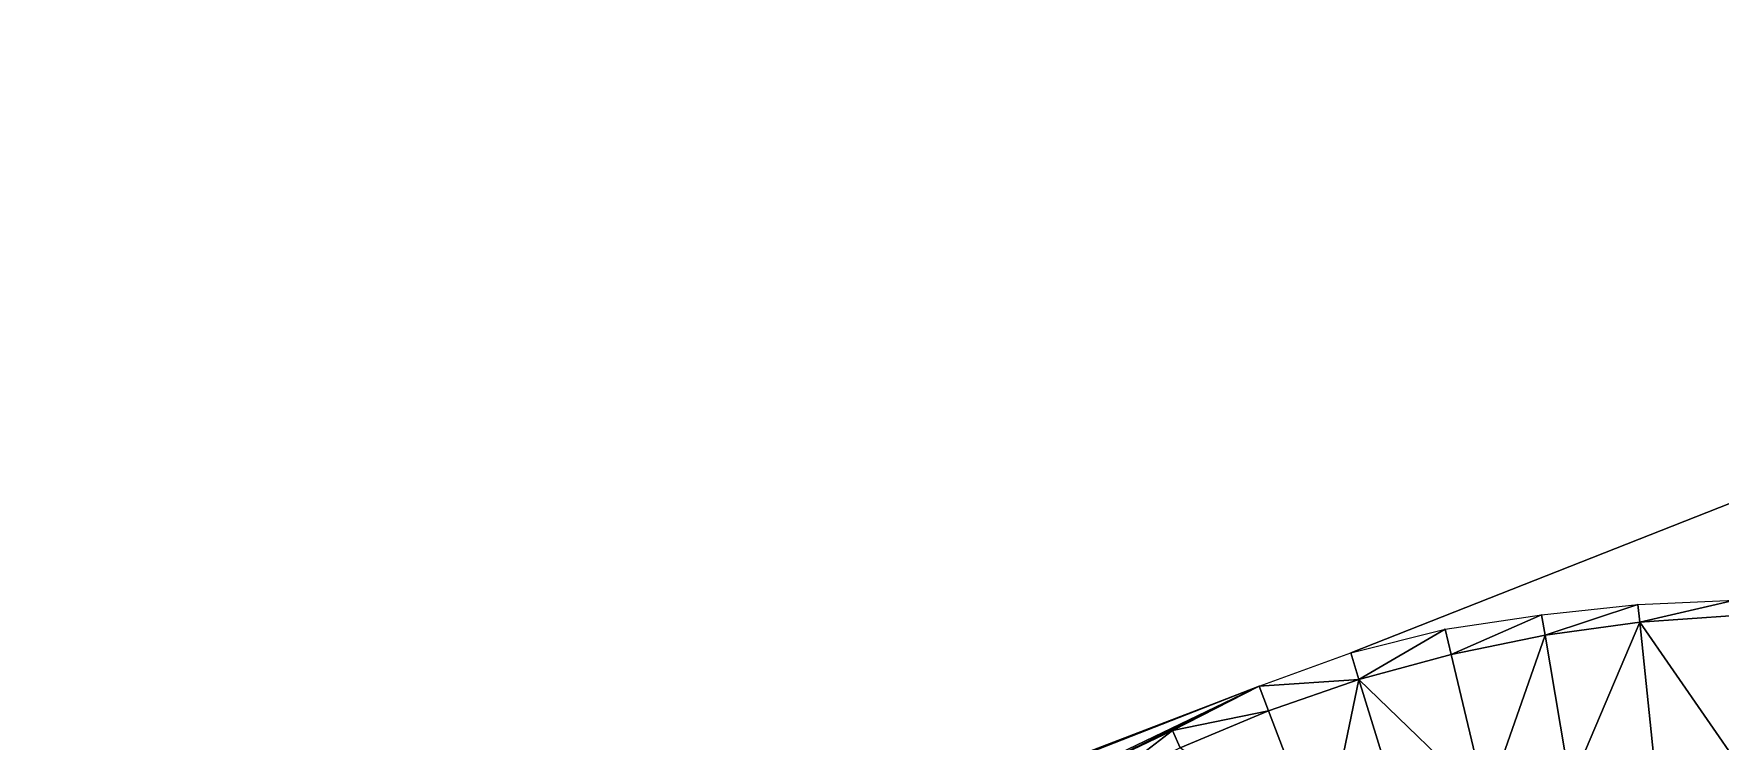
# Model space of a CAD drawing. Header units: metres. Extents: x 246428 to 246884, y 7418966 to 7419490.
# Drawn here: x 246506.25 to 246526.7, y 7419398.74 to 7419407.32 of the extents above; entities that cross this region are included whole.
import ezdxf

# ---------------------------------------------------------------- set-up
doc = ezdxf.new("R2010")
doc.units = ezdxf.units.M
doc.linetypes.add('blank name', pattern=[0])
doc.linetypes.add('HIDDEN', pattern=[9.525, 6.35, -3.175])
doc.layers.add('_12D_UNMAPPED', color=7, linetype='Continuous')
doc.layers.add('BATTER', color=250, linetype='HIDDEN', lineweight=25)

msp = doc.modelspace()

# ---------------------------------------------------------------- linework, layer by layer
at = {"layer": '_12D_UNMAPPED', "color": 3, "linetype": 'blank name', "lineweight": 0}
for points in [[(246522.217, 7419399.816, 31.478), (246641.933, 7419447.013, 33.763), (246641.933, 7419447.013, 33.763)], [(246524.574, 7419400.028, 31.593), (246524.532, 7419400.274, 31.531), (246525.701, 7419400.399, 31.555)], [(246525.723, 7419400.185, 31.608), (246524.574, 7419400.028, 31.593), (246525.701, 7419400.399, 31.555)], [(246525.723, 7419400.185, 31.608), (246525.701, 7419400.399, 31.555), (246526.874, 7419400.453, 31.577)], [(246526.881, 7419400.266, 31.623), (246525.723, 7419400.185, 31.608), (246526.874, 7419400.453, 31.577)], [(246523.437, 7419399.796, 31.578), (246523.363, 7419400.103, 31.499), (246524.532, 7419400.274, 31.531)], [(246524.574, 7419400.028, 31.593), (246523.437, 7419399.796, 31.578), (246524.532, 7419400.274, 31.531)], [(246524.884, 7419398.204, 31.612), (246524.574, 7419400.028, 31.593), (246525.723, 7419400.185, 31.608)], [(246525.913, 7419398.345, 31.627), (246524.884, 7419398.204, 31.612), (246525.723, 7419400.185, 31.608)], [(246526.95, 7419398.417, 31.642), (246525.723, 7419400.185, 31.608), (246526.881, 7419400.266, 31.623)], [(246526.95, 7419398.417, 31.642), (246525.913, 7419398.345, 31.627), (246525.723, 7419400.185, 31.608)], [(246522.317, 7419399.49, 31.563), (246522.217, 7419399.816, 31.478), (246523.363, 7419400.103, 31.499)], [(246523.437, 7419399.796, 31.578), (246522.317, 7419399.49, 31.563), (246523.363, 7419400.103, 31.499)], [(246523.865, 7419397.997, 31.597), (246523.437, 7419399.796, 31.578), (246524.574, 7419400.028, 31.593)], [(246524.884, 7419398.204, 31.612), (246523.865, 7419397.997, 31.597), (246524.574, 7419400.028, 31.593)], [(246522.317, 7419399.49, 31.563), (246521.107, 7419399.409, 31.469), (246522.217, 7419399.816, 31.478)], [(246523.865, 7419397.997, 31.597), (246522.317, 7419399.49, 31.563), (246523.437, 7419399.796, 31.578)], [(246508.228, 7419394.417, 31.251), (246506.318, 7419393.745, 31.215), (246521.107, 7419399.409, 31.469)], [(246508.845, 7419394.607, 31.259), (246508.228, 7419394.417, 31.251), (246521.107, 7419399.409, 31.469)], [(246517.913, 7419397.872, 31.41), (246508.845, 7419394.607, 31.259), (246521.107, 7419399.409, 31.469)], [(246518.993, 7419398.363, 31.456), (246517.913, 7419397.872, 31.41), (246521.107, 7419399.409, 31.469)], [(246520.055, 7419398.871, 31.476), (246518.993, 7419398.363, 31.456), (246521.107, 7419399.409, 31.469)], [(246521.22, 7419399.112, 31.548), (246520.055, 7419398.871, 31.476), (246521.107, 7419399.409, 31.469)], [(246522.317, 7419399.49, 31.563), (246521.22, 7419399.112, 31.548), (246521.107, 7419399.409, 31.469)], [(246521.881, 7419397.384, 31.567), (246521.22, 7419399.112, 31.548), (246522.317, 7419399.49, 31.563)], [(246522.863, 7419397.723, 31.582), (246521.881, 7419397.384, 31.567), (246522.317, 7419399.49, 31.563)], [(246523.865, 7419397.997, 31.597), (246522.863, 7419397.723, 31.582), (246522.317, 7419399.49, 31.563)], [(246521.22, 7419399.112, 31.548), (246520.15, 7419398.662, 31.533), (246520.055, 7419398.871, 31.476)], [(246521.881, 7419397.384, 31.567), (246520.15, 7419398.662, 31.533), (246521.22, 7419399.112, 31.548)], [(246519.112, 7419398.143, 31.518), (246518.993, 7419398.363, 31.456), (246520.055, 7419398.871, 31.476)], [(246520.15, 7419398.662, 31.533), (246519.112, 7419398.143, 31.518), (246520.055, 7419398.871, 31.476)]]:
    msp.add_3dface(points, dxfattribs=at)
at = {"layer": 'BATTER'}
for points in [[(246504.401, 7419392.879, 31.176), (246506.318, 7419393.745, 31.215), (246508.228, 7419394.417, 31.251), (246508.845, 7419394.607, 31.259), (246510.047, 7419394.949, 31.263), (246511.859, 7419395.288, 31.279), (246513.646, 7419395.436, 31.299), (246514.565, 7419395.447, 31.308), (246514.565, 7419395.447, 31.308), (246514.98, 7419395.831, 31.319), (246515.896, 7419396.602, 31.341), (246516.857, 7419397.311, 31.364), (246517.913, 7419397.872, 31.41), (246518.993, 7419398.363, 31.456), (246520.055, 7419398.871, 31.476), (246521.107, 7419399.409, 31.469), (246522.217, 7419399.816, 31.478), (246523.363, 7419400.103, 31.499), (246524.532, 7419400.274, 31.531), (246525.701, 7419400.399, 31.555), (246526.874, 7419400.453, 31.577)], [(246520.15, 7419398.662, 31.533), (246521.22, 7419399.112, 31.548), (246522.317, 7419399.49, 31.563), (246523.437, 7419399.796, 31.578), (246524.574, 7419400.028, 31.593), (246525.723, 7419400.185, 31.608), (246526.881, 7419400.266, 31.623)]]:
    msp.add_polyline3d(points, dxfattribs=at)

doc.saveas('drawing.dxf')
